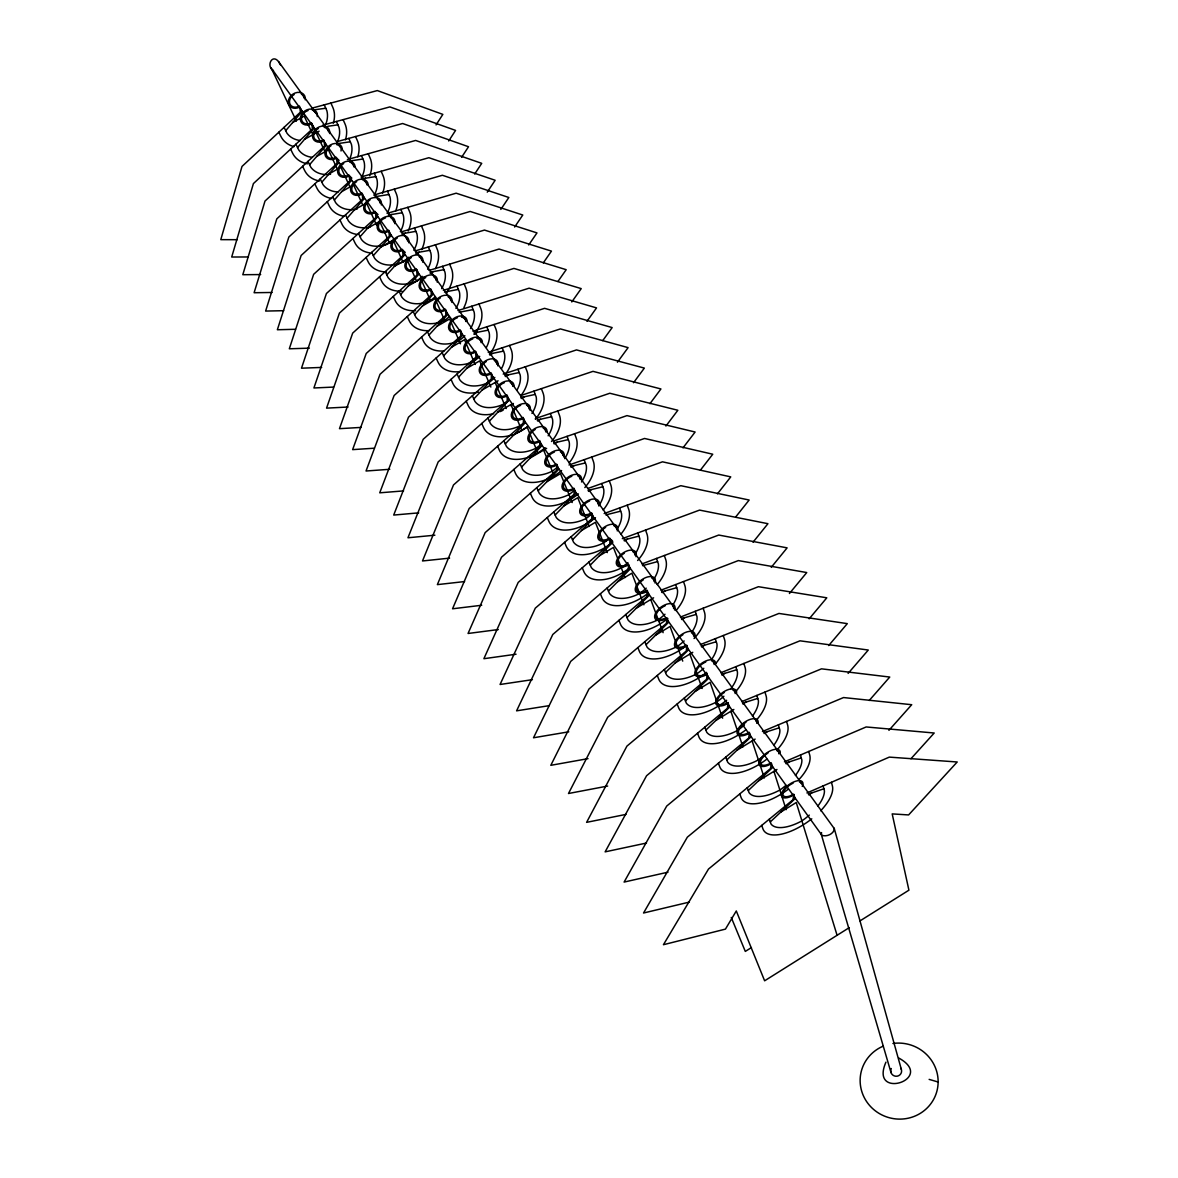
<?xml version="1.0" encoding="UTF-8"?>
<svg xmlns="http://www.w3.org/2000/svg" width="1178" height="1178" viewBox="0 0 1178 1178"><rect width="100%" height="100%" fill="white"/><g stroke="black" fill="none" stroke-linecap="round" stroke-linejoin="round"><path stroke-width="1.5" d="M482.406 342.194A10.366 6.994 -36 0 0 472.702 337.836A10.366 6.994 -36 0 0 463.734 348.762A10.366 6.994 -36 0 0 473.468 353.091L475.853 351.972L475.853 357.287L408.501 417.174L379.728 492.816L403.568 490.902M497.808 365.872A10.469 6.95 -35.9 0 0 489.974 359.04A10.469 6.95 -35.9 0 0 479.24 369.818A10.469 6.95 -35.9 0 0 488.988 374.737L491.403 373.617L491.344 378.918L423.182 439.306L393.702 515.066L418.705 512.857M514.035 385.839A10.587 6.906 -35.9 0 0 504.317 381.643A10.587 6.906 -35.9 0 0 495.084 392.701A10.587 6.906 -35.9 0 0 504.832 396.868L507.276 395.72L507.173 401.021L438.187 461.894L407.956 537.772L434.888 535.195M530.085 410.459A10.705 6.847 -35.9 0 0 522.296 403.774A10.705 6.847 -35.9 0 0 511.281 414.715A10.705 6.847 -35.9 0 0 521.029 419.471L523.488 418.293L523.341 423.594L453.501 484.953L422.504 560.964L449.584 558.136M563.806 457.035A10.941 6.744 -35.8 0 0 556.06 450.497A10.941 6.744 -35.8 0 0 544.737 461.599A10.941 6.744 -35.8 0 0 554.499 466.164L556.988 464.957L556.752 470.243L485.145 532.618L452.543 608.79L481.728 605.256M581.564 479.019A11.058 6.685 -35.8 0 0 571.816 475.19A11.058 6.685 -35.8 0 0 561.994 486.514A11.058 6.685 -35.8 0 0 571.786 490.298L574.304 489.076L574.025 494.348L501.489 557.238L468.049 633.484L498.279 629.553M599.042 505.715A11.191 6.612 -35.7 0 0 591.356 499.354A11.191 6.612 -35.7 0 0 579.723 510.619A11.191 6.612 -35.7 0 0 589.471 514.977L592.019 513.726L591.665 518.983L518.202 582.418L483.878 658.708L516.052 654.217M635.914 556.649A11.456 6.464 -35.7 0 0 628.316 550.509A11.456 6.464 -35.7 0 0 616.33 561.935A11.456 6.464 -35.7 0 0 626.063 566.044L628.654 564.748L628.198 569.975L552.776 634.486L516.597 710.835L549.125 705.666M674.538 609.998A11.721 6.302 -35.6 0 0 667.028 604.093A11.721 6.302 -35.6 0 0 654.688 615.696A11.721 6.302 -35.6 0 0 664.392 619.54L667.028 618.2L666.439 623.383L588.985 688.997L550.818 765.317L588.013 758.647M694.549 637.637A11.868 6.199 -35.6 0 0 687.083 631.85A11.868 6.199 -35.6 0 0 674.552 643.541A11.868 6.199 -35.6 0 0 684.241 647.252L686.907 645.883L686.259 651.036L607.715 717.225L568.503 793.501L607.671 786.05M736.589 692.914A12.163 5.993 -35.5 0 0 726.9 690.117A12.163 5.993 -35.5 0 0 715.679 701.955A12.163 5.993 -35.5 0 0 725.412 704.694L728.137 703.281L727.327 708.39L646.575 775.742L605.139 851.856L646.486 843.036M758.146 722.644A12.31 5.89 -35.5 0 0 748.472 720.023A12.31 5.89 -35.5 0 0 737.045 731.921A12.31 5.89 -35.5 0 0 746.764 734.498L749.517 733.055L748.634 738.135L666.704 806.076L624.104 882.072L667.985 872.176M780.234 753.14A12.457 5.757 -35.5 0 0 770.603 750.68A12.457 5.757 -35.5 0 0 758.956 762.652A12.457 5.757 -35.5 0 0 768.66 765.052L771.428 763.58L770.456 768.616L687.348 837.16L643.541 913.009L689.38 902.083M802.247 786.418A12.619 5.625 -35.5 0 0 795.135 781.397A12.619 5.625 -35.5 0 0 781.574 793.53A12.619 5.625 -35.5 0 0 791.101 796.372L793.913 794.87L792.853 799.877L708.508 869.04L663.435 944.712L725.442 929.118L736.294 910.962L764.625 980.803L849.309 927.616M821.567 832.581L821.346 834.554L891.01 1072.584M436.066 124.912L442.84 114.384L377.328 90.573L312.199 108.096M448.715 140.992L455.562 130.405L389.859 106.903L322.551 125.251M461.57 157.366L468.52 146.735L402.626 123.513L336.599 141.772M474.675 174.035L481.728 163.344L415.628 140.447L347.377 159.575M487.25 192.147L495.158 180.263L428.88 157.705L361.234 176.921M500.812 209.434L508.837 197.492L442.383 175.272L374.265 194.915M514.639 227.03L522.782 215.029L456.151 193.192L387.547 213.247M528.716 244.965L536.977 232.905L470.169 211.451L401.08 231.948M543.308 262.871L551.451 251.12L484.482 230.078L414.892 251.017M885.959 1062.129C868.819 1101.032 936.863 1079.063 898.785 1058.035M557.93 281.483L566.191 269.688L499.06 249.059L428.969 270.469M571.786 301.936L581.225 288.61L513.932 268.422L443.34 290.318M586.968 321.299L596.539 307.9L529.113 288.183L457.992 310.565M602.724 340.633L612.162 327.572L544.589 308.341L472.967 331.239M617.449 362.206L628.095 347.628L560.404 328.912L488.237 352.34M633.528 382.732L644.351 368.096L576.528 349.91L503.212 374.089M649.947 403.671L660.932 388.961L593.005 371.35L520.779 395.543M665.923 426.053L677.851 410.268L609.821 393.246L535.401 418.573M682.99 447.861L695.123 432.017L626.99 415.613L553.689 440.97M700.424 470.125L712.749 454.222L644.543 438.466L569.003 465.015M717.461 493.832L730.758 476.884L662.492 461.82L588.072 488.414M735.632 517.054L749.149 500.032L680.825 485.689L604.137 513.549M753.036 542.204L767.938 523.695L699.57 510.103L622.293 538.655M771.251 567.34L787.125 547.858L718.742 535.048L641.922 563.938M789.422 593.506L806.753 572.552L738.356 560.581L660.932 590.193M809.168 618.833L826.809 597.806L758.411 586.703L680.398 617.081M828.679 645.559L847.306 623.633L778.952 613.443L700.336 644.602M285.709 130.67L302.039 111.498L300.626 108.479M297.533 147.53L314.055 128.24L311.949 123.705L309.785 124.632A9.203 7.289 -36.5 0 1 300.272 118.993A9.203 7.289 -36.5 0 1 309.416 109.127A9.203 7.289 -36.5 0 1 317.309 116.534M309.578 164.699L326.291 145.292L324.892 142.273M848.116 673.418L868.289 650.035L799.98 640.817L720.745 672.785M321.844 182.192L338.763 162.667L336.672 158.147L334.478 159.104A9.38 7.259 -36.4 0 1 324.951 154.2A9.38 7.259 -36.4 0 1 332.77 143.893A9.38 7.259 -36.4 0 1 342.253 148.826M334.346 200.039L351.456 180.381L349.395 175.861L347.171 176.833A9.468 7.245 -36.4 0 1 337.63 171.973A9.468 7.245 -36.4 0 1 345.552 161.607A9.468 7.245 -36.4 0 1 355.064 166.496M347.083 218.21L364.414 198.434L362.353 193.914L360.115 194.9A9.557 7.23 -36.3 0 1 350.558 190.085A9.557 7.23 -36.3 0 1 358.568 179.66A9.557 7.23 -36.3 0 1 368.11 184.504M869.202 700.512L889.743 677.055L821.508 668.839L741.654 701.661M360.07 236.734L377.623 216.826L375.576 212.32L373.323 213.321A9.66 7.201 -36.3 0 1 363.693 207.888A9.66 7.201 -36.3 0 1 373.397 197.683A9.66 7.201 -36.3 0 1 381.304 204.928M373.308 255.626L391.081 235.585L389.049 231.094L386.782 232.11A9.748 7.186 -36.2 0 1 377.137 226.721A9.748 7.186 -36.2 0 1 386.958 216.457A9.748 7.186 -36.2 0 1 394.851 223.658M888.919 730.345L911.713 704.709L843.551 697.553L762.446 731.509M386.811 274.886L404.805 254.728L402.802 250.237L400.505 251.267A9.851 7.156 -36.2 0 1 390.846 245.937A9.851 7.156 -36.2 0 1 400.785 235.6A9.851 7.156 -36.2 0 1 408.692 242.756M400.594 294.544L418.808 274.253L416.821 269.762L414.509 270.807A9.954 7.127 -36.1 0 1 404.834 265.536A9.954 7.127 -36.1 0 1 414.906 255.125A9.954 7.127 -36.1 0 1 422.784 262.252M910.962 758.735L934.198 733.01L866.154 726.959L784.415 761.857M414.641 314.585L433.106 294.161L431.133 289.685L428.807 290.745A10.042 7.097 -36.1 0 1 419.118 285.547A10.042 7.097 -36.1 0 1 429.307 275.063A10.042 7.097 -36.1 0 1 437.185 282.131M428.983 335.038L447.684 314.482L445.74 310.02L443.384 311.095A10.146 7.068 -36 0 1 433.681 305.956A10.146 7.068 -36 0 1 444.003 295.398A10.146 7.068 -36 0 1 451.866 302.422M443.605 355.918L462.556 335.229L460.642 330.782L458.271 331.872A10.263 7.024 -36 0 1 448.553 327.484A10.263 7.024 -36 0 1 457.388 316.617A10.263 7.024 -36 0 1 467.077 321.049M458.551 377.225L477.753 356.404L475.853 351.972M473.806 398.989L493.273 378.02L491.403 373.617M489.371 421.209L509.117 400.108L507.276 395.72M505.288 443.9L525.3 422.666L523.488 418.293M521.545 467.092L541.836 445.726L540.658 442.825M538.155 490.799L558.74 469.286L556.988 464.957M555.132 515.022L576.027 493.361L574.304 489.076M572.508 539.789L593.697 517.996L592.019 513.726M590.266 565.116L611.765 543.176L610.13 538.95L607.553 540.216A11.324 6.538 -35.7 0 1 597.806 535.99A11.324 6.538 -35.7 0 1 609.63 524.637A11.324 6.538 -35.7 0 1 617.272 530.895M608.422 591.032L630.259 568.959L628.654 564.748M627.005 617.552L649.181 595.317L648.136 592.549M646.03 644.69L668.544 622.323L667.028 618.2M665.511 672.476L688.379 649.961L686.907 645.883M685.449 700.925L708.685 678.263L707.742 675.583M705.887 730.08L729.491 707.256L728.137 703.281M726.826 759.943L750.813 736.972L749.517 733.055M748.28 790.541L772.665 767.438L771.428 763.58M770.279 821.935L795.076 798.684L793.913 794.87M859.999 920.901L908.915 890.185L892.188 813.895L908.606 814.94L957.213 761.989L889.302 757.115L806.93 792.956M751.431 947.583L745.306 951.412L731.258 917.456M780.764 812.098L796.254 802.512L837.087 935.288M808.623 794.87L811.716 792.956M758.588 780.778L776.965 769.47M786.138 763.815L789.201 761.93M736.972 750.224L755.142 739.092M764.213 733.526L767.231 731.671M715.871 720.421L733.85 709.451M742.817 703.973L745.807 702.147M695.285 691.339L710.098 682.327L722.629 718.197M721.937 675.141L724.897 673.345M675.185 662.949L692.767 652.303M701.558 646.987L704.488 645.205M655.557 635.222L670.061 626.475L682.739 661.123M681.65 619.495L684.551 617.743M636.385 608.142L653.613 597.806M662.213 592.637L665.069 590.914M617.655 581.696L631.864 573.185L643.895 604.815M599.352 555.839L613.414 547.461L625.062 577.559M624.34 540.952L627.462 539.082M563.967 505.863L577.75 497.705L589.221 526.448M588.455 491.373L591.503 489.562M581.461 530.571L595.391 522.296L607.288 552.585M546.872 481.684L560.507 473.644L572.199 502.535M571.094 467.401L574.128 465.619M530.129 458.051L546.636 448.347M554.131 443.944L557.12 442.192M513.755 434.918L527.126 427.084L537.831 452.912M537.521 421.002L540.481 419.265M497.734 412.271L510.972 404.54L521.854 430.5M521.265 398.532L524.195 396.824M482.038 390.109L498.073 380.788M505.347 376.548L508.248 374.854M466.679 368.419L479.667 360.88L490.873 387.061M489.754 355.02L492.64 353.356M436.891 326.335L449.643 318.988L460.451 343.785M451.63 347.157L464.5 339.72L475.176 364.429M474.498 333.934L477.355 332.284M422.446 305.941L435.08 298.682L444.621 320.387A29.244 20.424 -35.8 0 0 449.319 316.587M408.295 285.945L423.947 276.992M430.191 273.399L433.313 271.617M380.833 247.144L393.128 240.135L402.95 262.017A28.39 20.674 -35.9 0 0 408.53 257.29M402.331 234.893L405.394 233.141M394.424 266.361L406.837 259.263L416.57 281.086A28.655 20.571 -36.1 0 1 409.841 283.412M416.129 253.962L419.221 252.195M367.492 228.311L379.684 221.39L389.594 243.301A28.11 20.748 -35.9 0 0 393.82 239.87M388.799 216.192L391.847 214.47M341.591 191.719L353.562 184.946L362.912 205.355M362.515 179.881L365.504 178.187M354.416 209.831L366.491 202.984L376.489 224.939A27.845 20.806 -36 0 0 380.685 221.538M329.001 173.932L340.869 167.247L350.278 187.67M349.748 162.225L352.708 160.561M304.528 139.357L319.105 131.185M316.646 156.483L328.412 149.871L337.895 170.324M292.63 122.556L304.189 116.077L313.039 134.984M808.388 794.105L823.878 788.774M785.888 763.035L801.29 757.91M763.948 732.731L779.247 727.798M742.552 703.178L757.734 698.421M721.658 674.317L736.751 669.737M701.263 646.162L716.253 641.745M681.34 618.656L696.242 614.401M661.535 591.901L676.702 587.704M642.54 565.646L657.604 561.597M623.972 539.995L638.932 536.093M605.816 514.919L620.673 511.164M588.072 490.401L602.841 486.779M570.712 466.429L585.378 462.939M553.719 442.972L568.297 439.6M537.109 420.016L551.584 416.762M520.838 397.546L535.224 394.424M504.92 375.561L519.218 372.542M489.341 354.033L503.536 351.118M625.974 814.396L586.615 822.347L626.917 746.13L706.535 679.367L707.271 674.228L704.577 675.627A12.016 6.111 -35.6 0 1 694.814 672.726A12.016 6.111 -35.6 0 1 705.858 660.946A12.016 6.111 -35.6 0 1 715.561 663.906M474.071 332.932L488.178 330.134M459.111 312.273L473.129 309.578M444.459 292.041L458.375 289.42M430.088 272.192L443.929 269.688M415.613 252.828L429.764 250.325M401.816 233.759L415.878 231.359M568.768 731.818L533.516 737.767L570.667 661.432L647.09 596.377L647.62 591.165L644.999 592.475A11.589 6.391 -35.7 0 1 635.281 588.499A11.589 6.391 -35.7 0 1 647.444 576.984A11.589 6.391 -35.7 0 1 654.997 583.007M388.284 215.059L402.258 212.747M375.016 196.726L388.902 194.488M361.999 178.732L375.797 176.582M349.218 161.091L362.927 159.015M532.412 679.662L500.061 684.492L535.298 608.157L609.718 544.192L610.13 538.95L612.501 540.879M336.687 143.775L350.308 141.772M327.837 126.282L337.924 124.853M312.317 110.084L325.761 108.243M464.588 581.564L437.362 584.627L469.153 508.528L539.863 446.668L540.054 441.367L537.58 442.56A10.823 6.803 -35.8 0 1 527.803 438.569A10.823 6.803 -35.8 0 1 537.315 427.378A10.823 6.803 -35.8 0 1 547.063 431.413M389.756 469.286L366.034 471.009L394.115 395.514L460.672 336.098L460.642 330.782M374.383 448.2L352.62 449.628L380.023 374.295L445.814 315.336L445.74 310.02M361.116 427.408L339.47 428.674L366.211 353.488L431.251 295.001L431.133 289.685M348.099 407.014L326.556 408.133L352.678 333.109L416.968 275.078L416.821 269.762M333.536 387.076L313.908 387.974L339.411 313.127L402.979 255.552L402.802 250.237L405.247 252.445M321.668 367.418L301.494 368.199L326.409 293.528L389.27 236.395L389.049 231.094M309.387 348.143L289.317 348.791L313.642 274.327L375.826 217.621L375.576 212.32L378.02 214.558M295.501 329.28L277.36 329.752L301.141 255.479L362.633 199.215L362.353 193.914M283.677 310.697L265.624 311.066L288.86 236.999L349.704 181.147L349.395 175.861L351.839 178.114M272.059 292.468L254.109 292.733L276.815 218.858L337.011 163.433L336.672 158.147L339.117 160.414M260.662 274.562L242.801 274.71L265.006 201.055L324.554 146.043L324.186 140.771L322.006 141.713A9.291 7.274 -36.5 0 1 312.479 136.088A9.291 7.274 -36.5 0 1 321.727 126.179A9.291 7.274 -36.5 0 1 329.619 133.541M248.234 256.966L231.698 257.025L253.403 183.591L312.332 128.976L311.949 123.705M237.234 239.694L220.787 239.649L242.005 166.437L300.331 112.234L299.919 106.962L297.769 107.89A9.115 7.304 -36.6 0 1 288.286 102.192A9.115 7.304 -36.6 0 1 297.342 92.414A9.115 7.304 -36.6 0 1 305.22 99.835M929.147 1079.387L938.144 1082.008M901.317 1069.3L834.304 828.635L278.582 61.624C271.868 53.201 265.875 66.601 273.487 70.665M833.73 827.928L834.304 828.635C834.112 833.877 826.426 837.175 821.891 835.276L272.206 69.399M278.582 61.624L280.423 64.834M278.847 132.201L280.806 136.236A29.892 23.634 -36.3 0 0 294.044 146.632M290.613 149.105L292.571 153.125A30.172 23.589 -36.3 0 0 307.458 163.83M284.075 127.327L286.931 133.143A26.564 21.027 -36.5 0 0 300.302 140.506M302.613 166.319L304.557 170.339A30.451 23.545 -36.2 0 0 319.474 180.985M295.914 144.202L298.756 150.004A26.799 20.983 -36.5 0 0 312.155 157.307M314.82 183.856L316.764 187.876A30.731 23.501 -36.2 0 0 331.71 198.464M307.959 161.371L310.786 167.173A27.05 20.939 -36.4 0 0 330.562 174.256M327.278 201.732L329.192 205.752A31.026 23.442 -36.1 0 0 344.167 216.251M320.225 178.879L323.052 184.666A27.315 20.895 -36.3 0 0 338.071 191.955M339.971 219.947L341.87 223.953A31.32 23.369 -36.1 0 0 356.875 234.393M352.899 238.516L354.799 242.521A31.629 23.295 -36 0 0 369.818 252.887M332.741 196.711L335.539 202.498A27.565 20.851 -36.3 0 0 357.096 209.08M271.131 67.882L296.355 121.04M366.093 257.452L367.978 261.457A31.939 23.221 -36 0 0 386.531 271.985M345.493 214.897L348.276 220.669A27.83 20.792 -36.2 0 0 369.907 227.133M379.552 276.771L381.422 280.762A32.248 23.133 -36 0 0 401.845 291.128M358.495 233.435L361.248 239.193A28.11 20.733 -36.2 0 0 387.96 243.993M393.275 296.473L395.116 300.449A32.572 23.03 -35.9 0 0 415.584 310.683M316.19 132.82L325.732 153.287M371.747 252.328L374.486 258.07A28.375 20.659 -36.2 0 0 402.95 262.017M385.265 271.603L387.974 277.331A28.655 20.571 -36.1 0 0 408.162 283.751M407.279 316.558L409.105 320.534A32.896 22.927 -35.9 0 0 429.602 330.635M421.562 337.07L423.373 341.016A33.234 22.824 -35.9 0 0 443.9 350.97M399.047 291.26L401.742 296.974A28.949 20.497 -36.1 0 0 423.682 302.908M413.11 311.316L415.775 317.015A29.244 20.409 -36 0 0 444.621 320.387M436.14 357.994L437.936 361.94A33.573 22.691 -35.8 0 0 460.392 371.526M427.467 331.769L430.103 337.468A29.538 20.306 -36 0 0 459.081 340.633A29.538 20.32 -35.8 0 0 464.898 335.745M324.244 104.857L326.88 110.761A26.564 21.042 -36.2 0 1 325.275 125.428M336.422 121.467L339.028 127.371A26.814 20.998 -36.1 0 1 337.35 142.082M451.027 379.36L452.794 383.292A33.926 22.559 -35.8 0 0 478.401 392.112M466.223 401.183L467.975 405.085A34.28 22.426 -35.8 0 0 493.626 413.699M330.885 103.06L332.726 107.154A29.892 23.634 -36.3 0 1 333.315 123.234M442.118 352.664L444.724 358.333A29.833 20.188 -36 0 0 473.821 361.293A29.848 20.203 -35.7 0 0 479.711 356.36M457.079 373.986L459.656 379.625A30.142 20.07 -35.9 0 0 488.87 382.364A30.157 20.1 -35.7 0 0 494.819 377.402M343.107 119.641L344.933 123.719A30.172 23.589 -36.3 0 1 345.434 139.843M348.821 138.386L351.412 144.305A27.065 20.968 -36.1 0 1 349.63 159.045M481.743 423.462L483.466 427.349A34.648 22.264 -35.7 0 0 512.386 434.815M361.455 155.629L364.031 161.533A27.315 20.909 -36 0 1 361.396 177.79M420.811 278.774L430.456 300.552A28.949 20.497 -36.1 0 1 425.376 302.466M472.349 395.764L474.896 401.374A30.466 19.952 -35.9 0 0 504.228 403.877A30.481 19.967 -35.7 0 0 509.132 399.946M355.55 136.53L357.361 140.609A30.451 23.545 -36.2 0 1 357.788 156.748M497.587 446.226L499.295 450.084A35.016 22.102 -35.7 0 0 545.208 447.714M368.228 153.729L370.025 157.808A30.731 23.501 -36.2 0 1 369.745 175.684M374.324 173.21L376.872 179.1A27.58 20.865 -36 0 1 374.148 195.401M487.942 417.999L490.46 423.594A30.79 19.805 -35.9 0 0 519.91 425.847A30.805 19.835 -35.7 0 0 523.68 422.931M387.444 191.116L389.977 197.006A27.845 20.806 -36 0 1 387.12 213.336M381.157 171.266L382.938 175.345A31.026 23.442 -36.1 0 1 382.541 193.236M503.875 440.705L506.349 446.271A31.114 19.658 -35.8 0 0 535.916 448.273A31.129 19.687 -35.6 0 0 539.73 445.328M394.321 189.128L396.088 193.207A31.32 23.369 -36.1 0 1 395.587 211.127M400.814 209.375L403.318 215.265A28.11 20.748 -35.9 0 1 400.358 231.624M513.799 469.477L515.463 473.32A35.399 21.926 -35.7 0 0 561.611 470.552M414.45 227.987L416.938 233.862A28.39 20.674 -35.9 0 1 413.846 250.266M407.735 207.343L409.488 211.407A31.629 23.295 -36 0 1 408.118 231.05M530.35 493.243L532 497.057A35.782 21.734 -35.7 0 0 578.354 493.876M428.35 246.968L430.809 252.828A28.67 20.6 -35.9 0 1 427.599 269.261M520.146 463.926L522.59 469.448A31.453 19.511 -35.8 0 0 552.276 471.185A31.467 19.525 -35.6 0 0 557.341 467.151M547.269 517.54L548.889 521.324A36.179 21.528 -35.6 0 0 595.479 517.702M421.429 225.911L423.167 229.975A31.939 23.221 -36 0 1 421.65 249.633M442.53 266.331L444.96 272.177A28.949 20.512 -35.8 0 1 441.632 288.639M536.785 487.633L539.185 493.14A31.806 19.334 -35.8 0 0 568.989 494.598A31.806 19.349 -35.6 0 0 574.113 490.519M495.158 382.482L506.201 408.56M435.374 244.847L437.097 248.897A32.248 23.133 -36 0 1 435.448 268.599M457.005 286.077L459.405 291.923A29.244 20.424 -35.8 0 1 455.93 308.4M564.571 542.381L566.162 546.136A36.577 21.307 -35.6 0 0 612.972 542.057M449.613 264.166L451.307 268.216A32.572 23.03 -35.9 0 1 446.182 293.278M553.793 511.885L556.149 517.348A32.159 19.157 -35.7 0 0 586.055 518.511A32.159 19.172 -35.6 0 0 591.253 514.388M471.76 306.236L474.13 312.052A29.538 20.32 -35.8 0 1 470.523 328.574M571.183 536.682L573.495 542.101A32.513 18.951 -35.7 0 0 603.504 542.97A32.528 18.981 -35.5 0 0 608.761 538.802M464.132 283.869L465.811 287.903A32.896 22.927 -35.9 0 1 463.867 307.635M582.271 567.781L583.832 571.521A37.004 21.071 -35.6 0 0 628.36 568.9M486.823 326.807L489.164 332.608A29.848 20.203 -35.7 0 1 486.293 347.613M600.382 593.771L601.899 597.467A37.416 20.821 -35.6 0 0 647.915 593.418M478.945 303.968L480.609 307.988A33.234 22.824 -35.9 0 1 474.057 334.434M502.211 347.804L504.523 353.591A30.157 20.1 -35.7 0 1 501.519 368.596M543.632 450.114L554.161 475.794M588.956 562.039L591.238 567.413A32.881 18.745 -35.7 0 0 621.351 567.958A32.896 18.76 -35.5 0 0 627.903 562.642M494.068 324.495L495.702 328.5A33.573 22.691 -35.8 0 1 489.945 353.68M509.5 345.434L511.105 349.424A33.926 22.559 -35.8 0 1 505.126 374.633M607.156 587.984L609.379 593.3A33.264 18.524 -35.7 0 0 639.595 593.521A33.264 18.539 -35.5 0 0 646.221 588.146M517.908 369.244L520.175 375.002A30.481 19.967 -35.7 0 1 517.039 390.021M618.906 620.364L620.394 624.031A37.858 20.541 -35.5 0 0 667.867 618.465M533.943 391.125L536.181 396.868A30.805 19.835 -35.7 0 1 531.97 413.463M625.768 614.518L627.933 619.805A33.647 18.288 -35.6 0 0 658.266 619.672A33.661 18.303 -35.5 0 0 664.981 614.239M637.872 647.591L639.315 651.213A38.3 20.262 -35.5 0 0 685.729 646.118M525.255 366.814L526.846 370.79A34.28 22.426 -35.8 0 1 520.632 396.029M541.35 388.652L542.911 392.613A34.648 22.264 -35.7 0 1 535.372 419.191M550.332 413.493L552.526 419.206A31.129 19.687 -35.6 0 1 548.153 435.801M644.822 641.701L646.943 646.913A34.044 18.023 -35.6 0 0 677.365 646.413A34.044 18.053 -35.5 0 0 684.153 640.95M657.28 675.465L658.693 679.043A38.756 19.952 -35.5 0 0 706.579 672.373M557.783 410.96L559.314 414.906A35.016 22.102 -35.7 0 1 551.51 441.5M567.06 436.346L569.21 442.03A31.467 19.525 -35.6 0 1 564.674 458.64M574.569 433.74L576.086 437.671A35.399 21.926 -35.7 0 1 569.107 462.954M584.17 459.7L586.276 465.339A31.806 19.349 -35.6 0 1 581.549 481.964M664.333 669.516L666.395 674.67A34.442 17.758 -35.6 0 0 696.905 673.787A34.456 17.773 -35.4 0 0 703.796 668.279M677.159 704.002L678.528 707.536A39.213 19.614 -35.5 0 0 726.635 700.277M591.739 457.035L593.211 460.937A35.782 21.734 -35.7 0 1 584.833 487.574M601.649 483.554L603.71 489.179A32.159 19.172 -35.6 0 1 598.807 505.789M684.315 697.994L686.303 703.104A34.854 17.464 -35.5 0 0 716.901 701.823A34.869 17.479 -35.4 0 0 723.896 696.242M697.538 733.246L698.848 736.736A39.699 19.275 -35.4 0 0 745.836 729.889M650.742 599.528L663.111 632.674M609.276 480.83L610.719 484.718A36.179 21.528 -35.6 0 1 603.195 510.015M619.525 507.968L621.528 513.549A32.528 18.981 -35.5 0 1 617.066 529.216M718.403 763.197L719.67 766.642A40.185 18.892 -35.4 0 0 766.834 759.162M704.783 727.179L706.712 732.215A35.281 17.155 -35.5 0 0 737.399 730.522A35.296 17.169 -35.4 0 0 744.467 724.897M637.799 532.927L639.757 538.464A32.896 18.76 -35.5 0 1 635.899 552.85M627.211 505.171L628.61 509.029A36.577 21.307 -35.6 0 1 620.791 534.311M645.544 530.056L646.913 533.884A37.004 21.071 -35.6 0 1 637.622 560.522M689.852 654.07L702.162 688.482M739.799 793.913L741.006 797.3A40.685 18.495 -35.4 0 0 788.362 789.157M725.766 757.086L727.606 762.048A35.708 16.816 -35.5 0 0 758.382 759.913A35.723 16.831 -35.4 0 0 764.198 755.422M656.499 558.446L658.399 563.953A33.264 18.539 -35.5 0 1 653.554 579.591M664.304 555.515L665.644 559.314A37.416 20.821 -35.6 0 1 657.206 584.568M747.264 787.743L749.031 792.632A36.165 16.463 -35.5 0 0 779.88 790.026A36.179 16.477 -35.4 0 0 786.006 785.284M675.642 584.568L677.483 590.031A33.661 18.303 -35.5 0 1 673.256 604.358M761.724 825.395L762.888 828.723A41.201 18.068 -35.4 0 0 811.789 818.813M695.226 611.308L697.008 616.712A34.044 18.053 -35.5 0 1 691.736 632.306M683.505 581.564L684.786 585.333A37.858 20.541 -35.5 0 1 676.025 610.557M730.861 711.276L742.95 746.837M769.308 819.181L771.001 823.967A36.621 16.094 -35.4 0 0 801.909 820.889A36.636 16.109 -35.3 0 0 809.286 815.102M703.148 608.216L704.4 611.956A38.3 20.262 -35.5 0 1 694.048 638.535M715.267 638.682L716.99 644.027A34.456 17.773 -35.4 0 1 711.497 659.592M752.124 740.947L759.28 762.667M759.736 764.036L764.316 777.907M723.263 635.516L724.455 639.198A38.756 19.952 -35.5 0 1 715.002 664.363M735.808 666.704L737.443 671.99A34.869 17.479 -35.4 0 1 730.787 688.806M773.917 771.34L786.138 809.669M743.848 663.464L745.011 667.116A39.213 19.614 -35.5 0 1 736.412 690.794M756.836 695.418L758.411 700.645A35.296 17.169 -35.4 0 1 752.462 716.121M764.949 692.09L766.053 695.697A39.699 19.275 -35.4 0 1 756.674 719.787M778.378 724.838L779.88 729.992A35.723 16.831 -35.4 0 1 773.681 745.424M786.565 721.422L787.611 724.971A40.185 18.892 -35.4 0 1 776.773 750.18M800.466 754.995L801.879 760.075A36.179 16.477 -35.4 0 1 795.43 775.448M808.712 751.476L809.698 754.98A40.685 18.495 -35.4 0 1 798.448 780.116M823.113 785.917L824.438 790.909A36.636 16.109 -35.3 0 1 817.723 806.223M831.432 782.295L832.36 785.755A41.201 18.068 -35.4 0 1 820.668 810.773M435.094 296.782A28.949 20.512 -35.8 0 1 430.456 300.552M419.088 256.671A8.585 6.155 -36.1 0 1 421.724 260.588M416.438 268.878A8.585 6.155 -36.1 0 1 406.498 267.421A8.585 6.155 -36.1 0 1 411.387 257.496M422.21 276.329A28.67 20.6 -35.9 0 1 416.57 281.086M406.307 238.133A8.511 6.184 -36.2 0 1 407.617 241.092M402.405 249.338A8.511 6.184 -36.2 0 1 392.51 247.836A8.511 6.184 -36.2 0 1 397.31 237.941M609.806 538.11A9.777 5.654 -35.7 0 1 599.381 537.683A9.777 5.654 -35.7 0 1 605.639 527.346M613.915 525.741A9.777 5.654 -35.7 0 1 616.065 527.788M595.656 500.517A9.66 5.713 -35.7 0 1 598.071 504.155M591.68 512.872A9.66 5.713 -35.7 0 1 581.078 511.591A9.66 5.713 -35.7 0 1 589.633 500.944M632.615 551.554A9.895 5.581 -35.7 0 1 634.971 555.132M628.345 563.923A9.895 5.581 -35.7 0 1 617.876 563.614A9.895 5.581 -35.7 0 1 624.281 553.233M577.794 475.853A9.557 5.772 -35.8 0 1 580.239 479.534M573.966 488.222A9.557 5.772 -35.8 0 1 563.408 486.823A9.557 5.772 -35.8 0 1 571.801 476.236M651.743 577.986A9.998 5.507 -35.7 0 1 654.07 581.505M647.311 590.34A9.998 5.507 -35.7 0 1 636.812 590.149A9.998 5.507 -35.7 0 1 643.365 579.753M560.33 451.748A9.453 5.816 -35.8 0 1 562.804 455.459M556.649 464.103A9.453 5.816 -35.8 0 1 546.106 462.601A9.453 5.816 -35.8 0 1 554.382 452.057M672.653 605.786A10.131 5.434 -35.6 0 1 673.625 608.511M664.451 618.538A10.131 5.434 -35.6 0 1 655.999 615.785A10.131 5.434 -35.6 0 1 665.202 605.728M543.264 428.159A9.35 5.875 -35.8 0 1 545.753 431.899M539.701 440.513A9.35 5.875 -35.8 0 1 529.423 439.674A9.35 5.875 -35.8 0 1 535.18 429.455M691.398 632.748A10.249 5.36 -35.6 0 1 693.651 636.179M686.627 645.073A10.249 5.36 -35.6 0 1 676.069 645.146A10.249 5.36 -35.6 0 1 682.916 634.692M433.504 276.58A8.673 6.126 -36.1 0 1 436.125 280.467M430.75 288.801A8.673 6.126 -36.1 0 1 420.767 287.417A8.673 6.126 -36.1 0 1 425.759 277.448M711.939 661.123A10.366 5.272 -35.6 0 1 714.148 664.495M706.991 673.433A10.366 5.272 -35.6 0 1 696.242 672.918A10.366 5.272 -35.6 0 1 705.755 661.962M526.551 405.099A9.247 5.919 -35.9 0 1 529.069 408.854M523.12 417.424A9.247 5.919 -35.9 0 1 512.666 415.746A9.247 5.919 -35.9 0 1 520.661 405.306M732.996 690.205A10.499 5.183 -35.5 0 1 735.175 693.533M727.871 702.486A10.499 5.183 -35.5 0 1 717.24 702.839A10.499 5.183 -35.5 0 1 724.426 692.355M513.417 403.48A34.28 22.426 -35.8 0 1 510.634 405.644M503.124 410.209A34.28 22.426 -35.8 0 1 499.973 411.637M494.215 360.424A9.041 5.993 -35.9 0 1 496.777 364.252M491.035 372.734A9.041 5.993 -35.9 0 1 480.874 371.644A9.041 5.993 -35.9 0 1 486.278 361.528M755.878 720.686A10.631 5.08 -35.5 0 1 756.718 723.277M749.252 732.274A10.631 5.08 -35.5 0 1 738.606 732.775A10.631 5.08 -35.5 0 1 745.954 722.276M476.84 338.336A8.953 6.037 -36 0 1 481.139 342.636M475.485 351.088A8.953 6.037 -36 0 1 465.119 349.144A8.953 6.037 -36 0 1 472.746 338.881M461.511 317.147A8.864 6.067 -36 0 1 465.811 321.491M460.259 329.899A8.864 6.067 -36 0 1 449.937 327.882A8.864 6.067 -36 0 1 457.447 317.662M527.759 426.48A34.648 22.264 -35.7 0 1 515.566 433.622M510.207 382.526A9.144 5.964 -35.9 0 1 512.754 386.31M506.908 394.836A9.144 5.964 -35.9 0 1 496.468 393.069A9.144 5.964 -35.9 0 1 504.346 382.688M391.125 218.048A8.423 6.199 -36.2 0 1 393.776 221.979M388.652 230.196A8.423 6.199 -36.2 0 1 378.536 227.84A8.423 6.199 -36.2 0 1 385.5 217.886M377.549 199.303A8.334 6.214 -36.3 0 1 380.214 203.249M375.164 211.422A8.334 6.214 -36.3 0 1 365.357 209.802A8.334 6.214 -36.3 0 1 369.995 199.98M364.238 180.926A8.261 6.243 -36.3 0 1 366.918 184.887M361.955 193.015A8.261 6.243 -36.3 0 1 352.193 191.337A8.261 6.243 -36.3 0 1 356.728 181.559M351.191 162.903A8.172 6.258 -36.4 0 1 353.871 166.864M348.982 174.962A8.172 6.258 -36.4 0 1 339.264 173.225A8.172 6.258 -36.4 0 1 343.726 163.492M341.075 149.194A8.099 6.273 -36.4 0 1 341.016 150.975M336.26 157.248A8.099 6.273 -36.4 0 1 326.586 155.467A8.099 6.273 -36.4 0 1 330.959 145.763M336.717 144.658A8.099 6.273 -36.4 0 1 340.648 147.574M324.171 127.298A8.025 6.288 -36.5 0 1 328.529 131.848M323.773 139.858A8.025 6.288 -36.5 0 1 314.143 138.032A8.025 6.288 -36.5 0 1 318.443 128.373M311.522 122.806A7.952 6.288 -36.5 0 1 301.642 120.141A7.952 6.288 -36.5 0 1 308.047 110.511M313.495 110.85A7.952 6.288 -36.5 0 1 315.748 113.221M301.406 94.137A7.878 6.302 -36.6 0 1 304.115 98.127M299.492 106.064A7.878 6.302 -36.6 0 1 289.965 104.135A7.878 6.302 -36.6 0 1 294.117 94.564M793.678 794.119A10.896 4.859 -35.5 0 1 782.869 794.266A10.896 4.859 -35.5 0 1 793.133 783.12M799.42 781.942A10.896 4.859 -35.5 0 1 801.379 783.62M776.714 750.592A10.764 4.977 -35.5 0 1 778.791 753.787M771.178 762.799A10.764 4.977 -35.5 0 1 760.517 763.477A10.764 4.977 -35.5 0 1 768.041 752.963M892.939 1043.472A39.095 37.932 15.9 0 1 936.643 1092.109A39.095 37.932 15.9 0 1 873.561 1109.411A39.095 37.932 15.9 0 1 883.294 1046.123M900.684 1068.063A5.448 5.286 13.2 0 1 899.948 1074.822A5.448 5.286 13.2 0 1 892.953 1075.19A5.448 5.286 13.2 0 1 891.29 1068.549M448.214 296.885A8.761 6.096 -36 0 1 450.821 300.773M445.358 309.137A8.761 6.096 -36 0 1 435.33 307.826A8.761 6.096 -36 0 1 440.41 297.813"/></g></svg>
